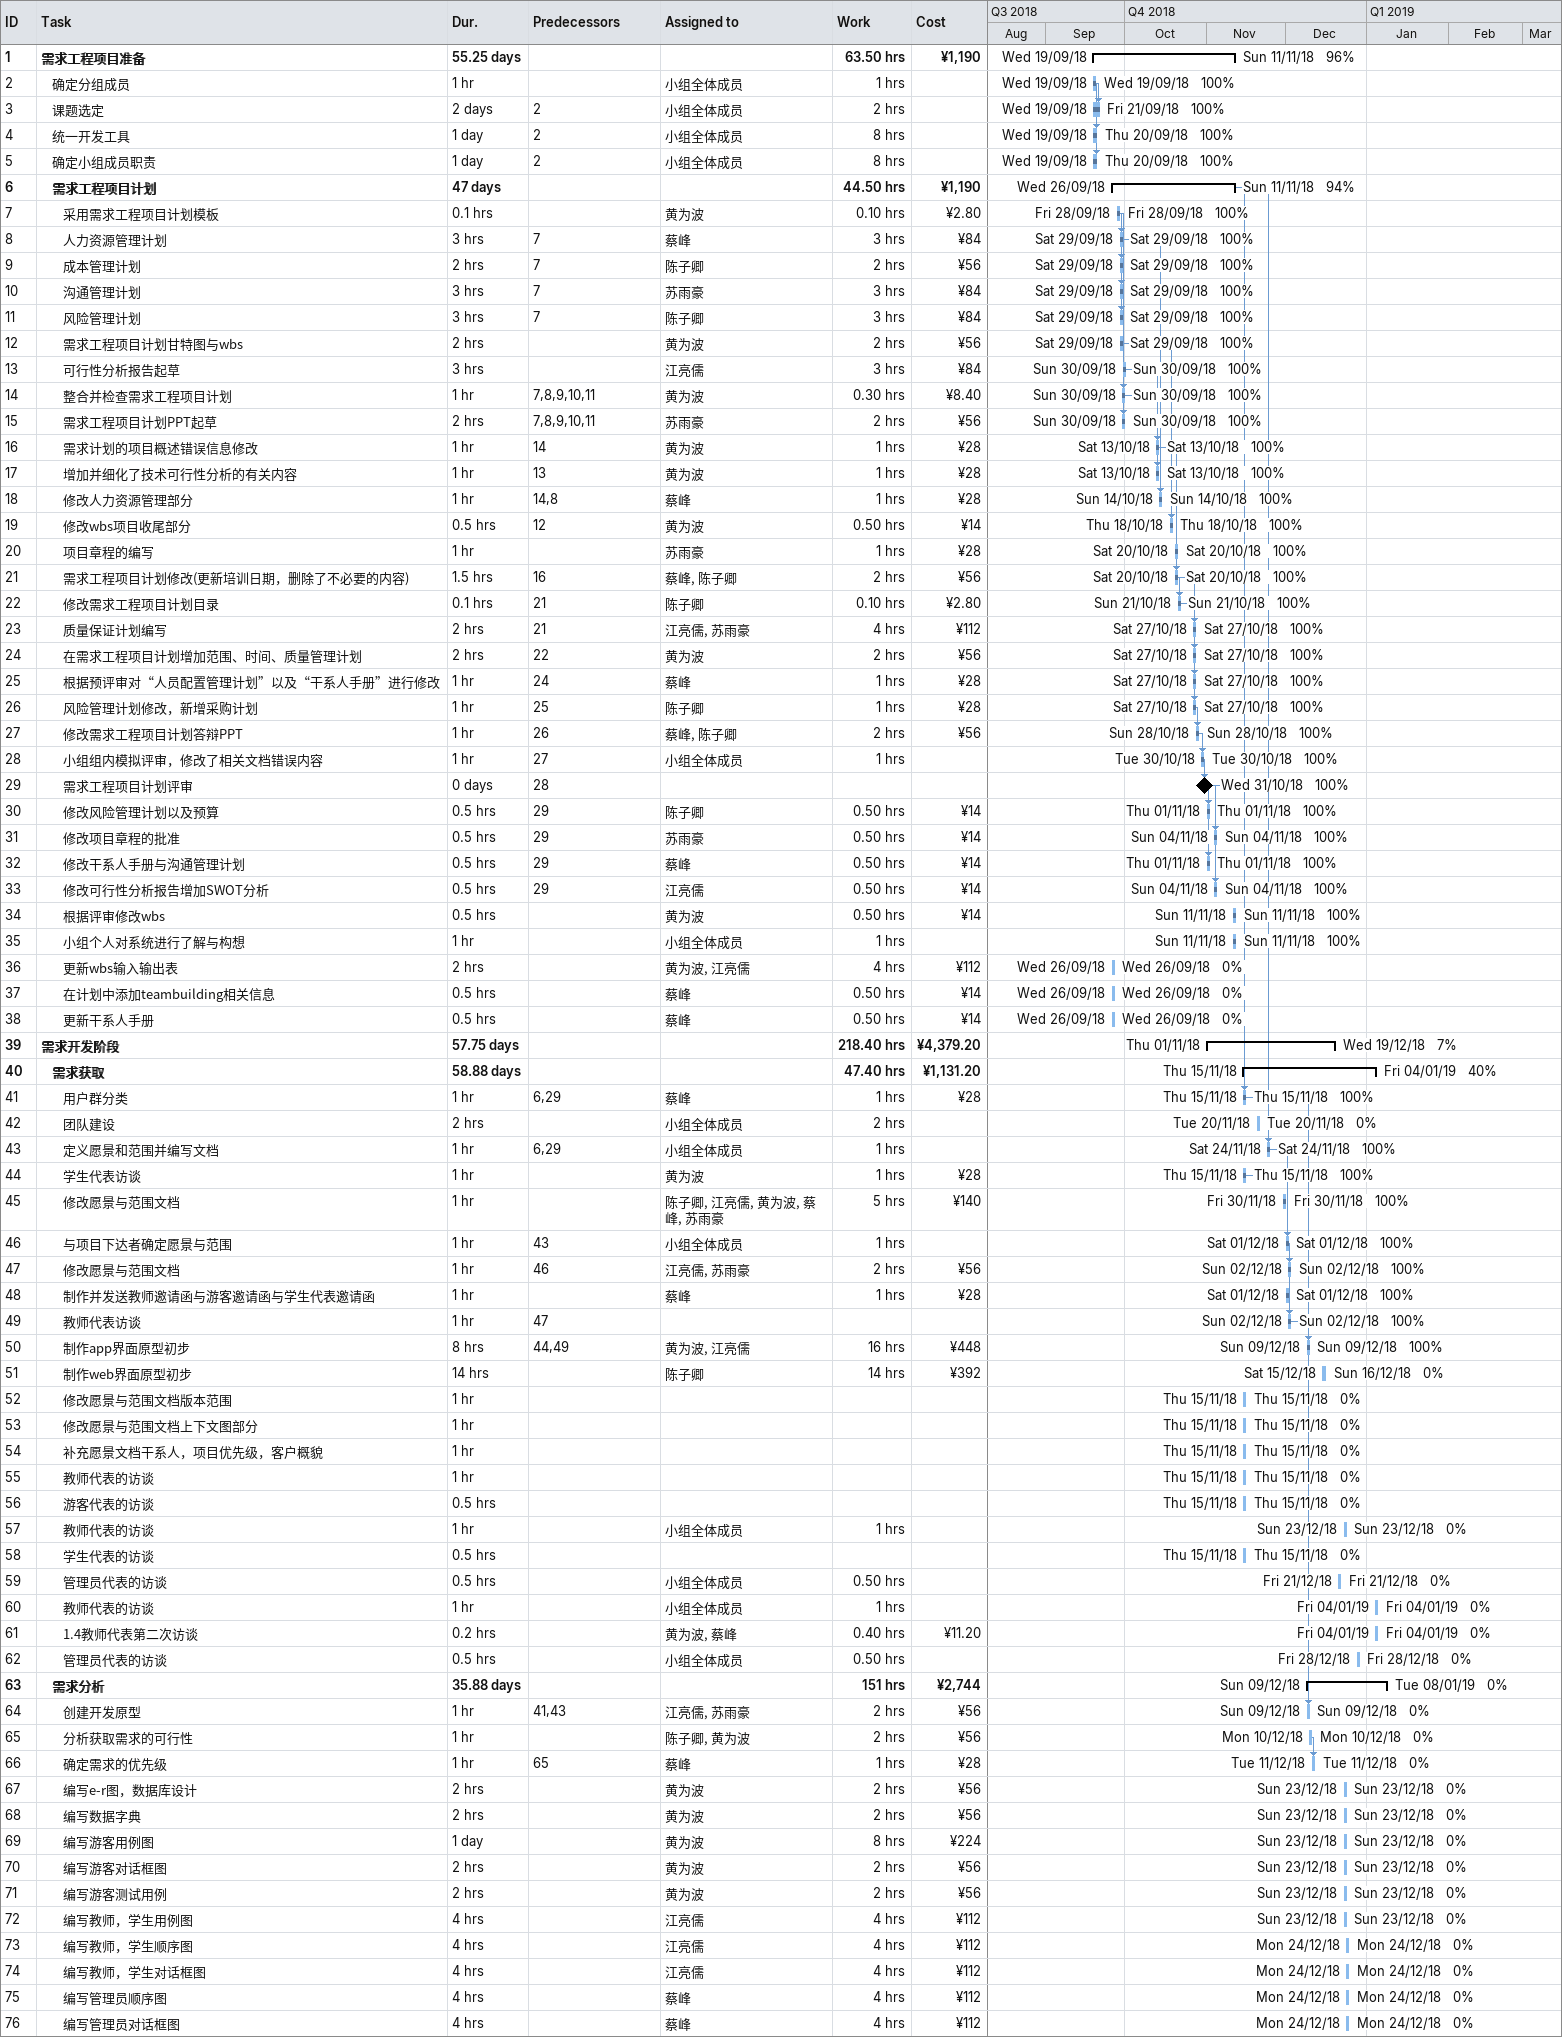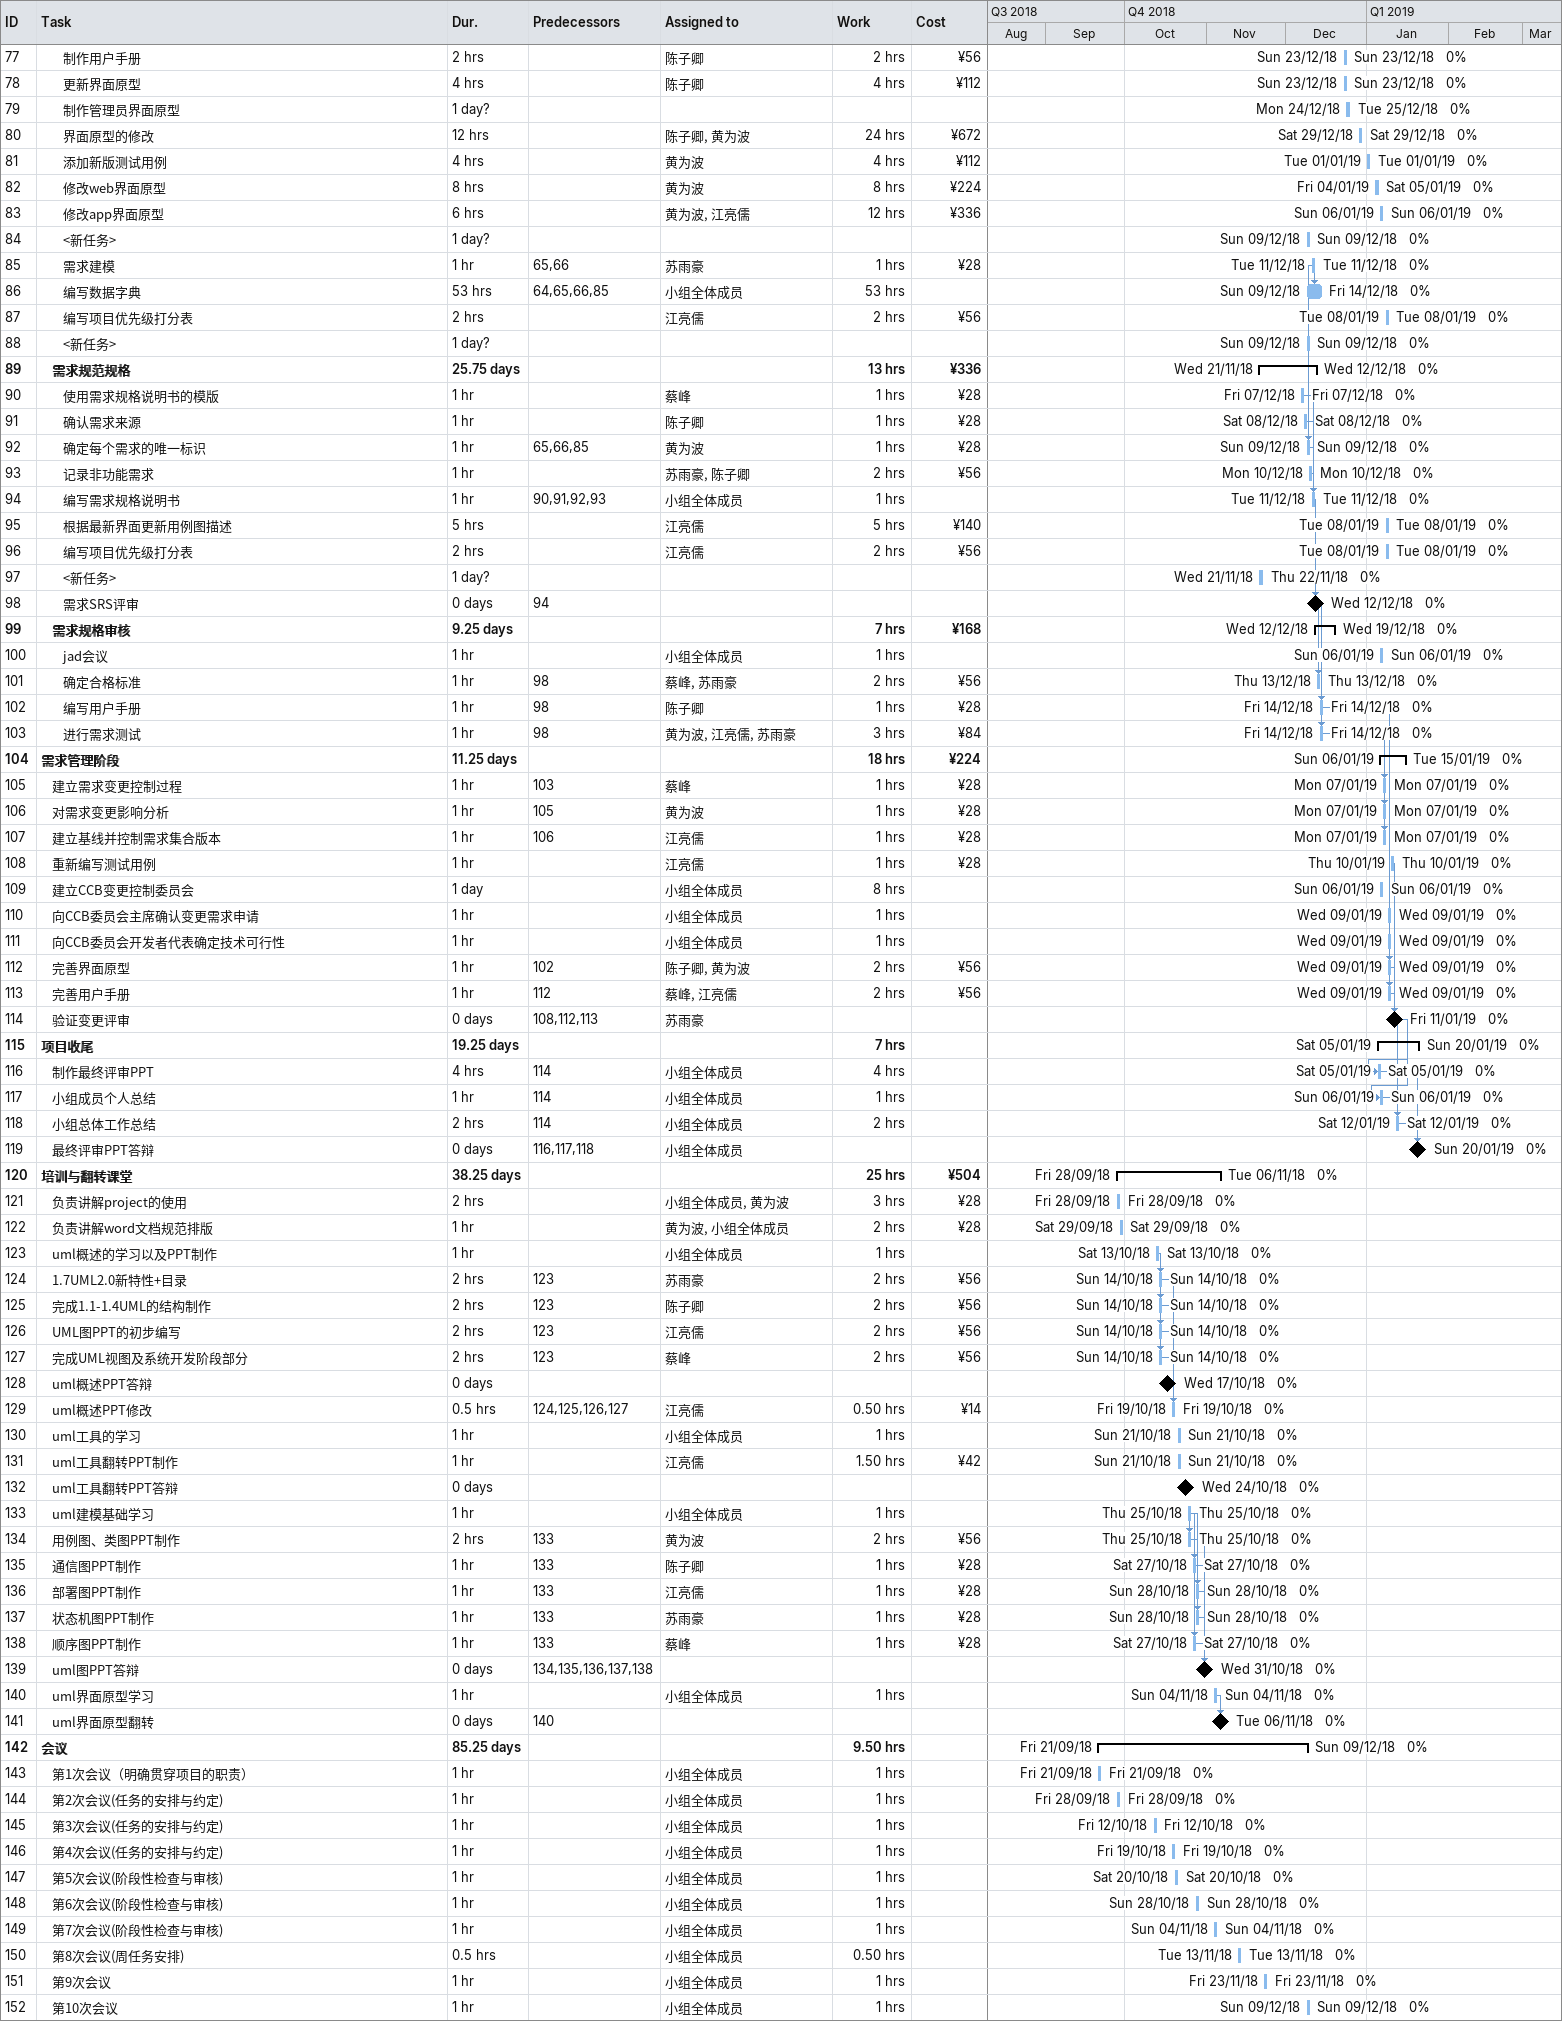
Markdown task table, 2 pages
| ID | Level | Task | Duration | Start | Finish | Predecessors | Resources | % complete | Work (h) | Cost (¥) |
|---|---|---|---|---|---|---|---|---|---|---|
| 1 | 1 | **需求工程项目准备** | 55.25d | 2018-09-19 | 2018-11-11 |  |  | 96 | 63.50 | 1190 |
| 2 | 2 | 确定分组成员 | 1h | 2018-09-19 | 2018-09-19 |  | 小组全体成员 | 100 | 1 |  |
| 3 | 2 | 课题选定 | 2d | 2018-09-19 | 2018-09-21 | 2 | 小组全体成员 | 100 | 2 |  |
| 4 | 2 | 统一开发工具 | 1d | 2018-09-19 | 2018-09-20 | 2 | 小组全体成员 | 100 | 8 |  |
| 5 | 2 | 确定小组成员职责 | 1d | 2018-09-19 | 2018-09-20 | 2 | 小组全体成员 | 100 | 8 |  |
| 6 | 2 | **需求工程项目计划** | 47d | 2018-09-26 | 2018-11-11 |  |  | 94 | 44.50 | 1190 |
| 7 | 3 | 采用需求工程项目计划模板 | 0.1h | 2018-09-28 | 2018-09-28 |  | 黄为波 | 100 | 0.10 | 2.80 |
| 8 | 3 | 人力资源管理计划 | 3h | 2018-09-29 | 2018-09-29 | 7 | 蔡峰 | 100 | 3 | 84 |
| 9 | 3 | 成本管理计划 | 2h | 2018-09-29 | 2018-09-29 | 7 | 陈子卿 | 100 | 2 | 56 |
| 10 | 3 | 沟通管理计划 | 3h | 2018-09-29 | 2018-09-29 | 7 | 苏雨豪 | 100 | 3 | 84 |
| 11 | 3 | 风险管理计划 | 3h | 2018-09-29 | 2018-09-29 | 7 | 陈子卿 | 100 | 3 | 84 |
| 12 | 3 | 需求工程项目计划甘特图与wbs | 2h | 2018-09-29 | 2018-09-29 |  | 黄为波 | 100 | 2 | 56 |
| 13 | 3 | 可行性分析报告起草 | 3h | 2018-09-30 | 2018-09-30 |  | 江亮儒 | 100 | 3 | 84 |
| 14 | 3 | 整合并检查需求工程项目计划 | 1h | 2018-09-30 | 2018-09-30 | 7, 8, 9, 10, 11 | 黄为波 | 100 | 0.30 | 8.40 |
| 15 | 3 | 需求工程项目计划PPT起草 | 2h | 2018-09-30 | 2018-09-30 | 7, 8, 9, 10, 11 | 苏雨豪 | 100 | 2 | 56 |
| 16 | 3 | 需求计划的项目概述错误信息修改 | 1h | 2018-10-13 | 2018-10-13 | 14 | 黄为波 | 100 | 1 | 28 |
| 17 | 3 | 增加并细化了技术可行性分析的有关内容 | 1h | 2018-10-13 | 2018-10-13 | 13 | 黄为波 | 100 | 1 | 28 |
| 18 | 3 | 修改人力资源管理部分 | 1h | 2018-10-14 | 2018-10-14 | 14, 8 | 蔡峰 | 100 | 1 | 28 |
| 19 | 3 | 修改wbs项目收尾部分 | 0.5h | 2018-10-18 | 2018-10-18 | 12 | 黄为波 | 100 | 0.50 | 14 |
| 20 | 3 | 项目章程的编写 | 1h | 2018-10-20 | 2018-10-20 |  | 苏雨豪 | 100 | 1 | 28 |
| 21 | 3 | 需求工程项目计划修改(更新培训日期，删除了不必要的内容) | 1.5h | 2018-10-20 | 2018-10-20 | 16 | 蔡峰, 陈子卿 | 100 | 2 | 56 |
| 22 | 3 | 修改需求工程项目计划目录 | 0.1h | 2018-10-21 | 2018-10-21 | 21 | 陈子卿 | 100 | 0.10 | 2.80 |
| 23 | 3 | 质量保证计划编写 | 2h | 2018-10-27 | 2018-10-27 | 21 | 江亮儒, 苏雨豪 | 100 | 4 | 112 |
| 24 | 3 | 在需求工程项目计划增加范围、时间、质量管理计划 | 2h | 2018-10-27 | 2018-10-27 | 22 | 黄为波 | 100 | 2 | 56 |
| 25 | 3 | 根据预评审对“人员配置管理计划”以及“干系人手册”进行修改 | 1h | 2018-10-27 | 2018-10-27 | 24 | 蔡峰 | 100 | 1 | 28 |
| 26 | 3 | 风险管理计划修改，新增采购计划 | 1h | 2018-10-27 | 2018-10-27 | 25 | 陈子卿 | 100 | 1 | 28 |
| 27 | 3 | 修改需求工程项目计划答辩PPT | 1h | 2018-10-28 | 2018-10-28 | 26 | 蔡峰, 陈子卿 | 100 | 2 | 56 |
| 28 | 3 | 小组组内模拟评审，修改了相关文档错误内容 | 1h | 2018-10-30 | 2018-10-30 | 27 | 小组全体成员 | 100 | 1 |  |
| 29 | 3 | 需求工程项目计划评审 | 0d | 2018-10-31 | 2018-10-31 | 28 |  | 100 |  |  |
| 30 | 3 | 修改风险管理计划以及预算 | 0.5h | 2018-11-01 | 2018-11-01 | 29 | 陈子卿 | 100 | 0.50 | 14 |
| 31 | 3 | 修改项目章程的批准 | 0.5h | 2018-11-04 | 2018-11-04 | 29 | 苏雨豪 | 100 | 0.50 | 14 |
| 32 | 3 | 修改干系人手册与沟通管理计划 | 0.5h | 2018-11-01 | 2018-11-01 | 29 | 蔡峰 | 100 | 0.50 | 14 |
| 33 | 3 | 修改可行性分析报告增加SWOT分析 | 0.5h | 2018-11-04 | 2018-11-04 | 29 | 江亮儒 | 100 | 0.50 | 14 |
| 34 | 3 | 根据评审修改wbs | 0.5h | 2018-11-11 | 2018-11-11 |  | 黄为波 | 100 | 0.50 | 14 |
| 35 | 3 | 小组个人对系统进行了解与构想 | 1h | 2018-11-11 | 2018-11-11 |  | 小组全体成员 | 100 | 1 |  |
| 36 | 3 | 更新wbs输入输出表 | 2h | 2018-09-26 | 2018-09-26 |  | 黄为波, 江亮儒 | 0 | 4 | 112 |
| 37 | 3 | 在计划中添加teambuilding相关信息 | 0.5h | 2018-09-26 | 2018-09-26 |  | 蔡峰 | 0 | 0.50 | 14 |
| 38 | 3 | 更新干系人手册 | 0.5h | 2018-09-26 | 2018-09-26 |  | 蔡峰 | 0 | 0.50 | 14 |
| 39 | 1 | **需求开发阶段** | 57.75d | 2018-11-01 | 2018-12-19 |  |  | 7 | 218.40 | 4379.20 |
| 40 | 2 | **需求获取** | 58.88d | 2018-11-15 | 2019-01-04 |  |  | 40 | 47.40 | 1131.20 |
| 41 | 3 | 用户群分类 | 1h | 2018-11-15 | 2018-11-15 | 6, 29 | 蔡峰 | 100 | 1 | 28 |
| 42 | 3 | 团队建设 | 2h | 2018-11-20 | 2018-11-20 |  | 小组全体成员 | 0 | 2 |  |
| 43 | 3 | 定义愿景和范围并编写文档 | 1h | 2018-11-24 | 2018-11-24 | 6, 29 | 小组全体成员 | 100 | 1 |  |
| 44 | 3 | 学生代表访谈 | 1h | 2018-11-15 | 2018-11-15 |  | 黄为波 | 100 | 1 | 28 |
| 45 | 3 | 修改愿景与范围文档 | 1h | 2018-11-30 | 2018-11-30 |  | 陈子卿, 江亮儒, 黄为波, 蔡峰, 苏雨豪 | 100 | 5 | 140 |
| 46 | 3 | 与项目下达者确定愿景与范围 | 1h | 2018-12-01 | 2018-12-01 | 43 | 小组全体成员 | 100 | 1 |  |
| 47 | 3 | 修改愿景与范围文档 | 1h | 2018-12-02 | 2018-12-02 | 46 | 江亮儒, 苏雨豪 | 100 | 2 | 56 |
| 48 | 3 | 制作并发送教师邀请函与游客邀请函与学生代表邀请函 | 1h | 2018-12-01 | 2018-12-01 |  | 蔡峰 | 100 | 1 | 28 |
| 49 | 3 | 教师代表访谈 | 1h | 2018-12-02 | 2018-12-02 | 47 |  | 100 |  |  |
| 50 | 3 | 制作app界面原型初步 | 8h | 2018-12-09 | 2018-12-09 | 44, 49 | 黄为波, 江亮儒 | 100 | 16 | 448 |
| 51 | 3 | 制作web界面原型初步 | 14h | 2018-12-15 | 2018-12-16 |  | 陈子卿 | 0 | 14 | 392 |
| 52 | 3 | 修改愿景与范围文档版本范围 | 1h | 2018-11-15 | 2018-11-15 |  |  | 0 |  |  |
| 53 | 3 | 修改愿景与范围文档上下文图部分 | 1h | 2018-11-15 | 2018-11-15 |  |  | 0 |  |  |
| 54 | 3 | 补充愿景文档干系人，项目优先级，客户概貌 | 1h | 2018-11-15 | 2018-11-15 |  |  | 0 |  |  |
| 55 | 3 | 教师代表的访谈 | 1h | 2018-11-15 | 2018-11-15 |  |  | 0 |  |  |
| 56 | 3 | 游客代表的访谈 | 0.5h | 2018-11-15 | 2018-11-15 |  |  | 0 |  |  |
| 57 | 3 | 教师代表的访谈 | 1h | 2018-12-23 | 2018-12-23 |  | 小组全体成员 | 0 | 1 |  |
| 58 | 3 | 学生代表的访谈 | 0.5h | 2018-11-15 | 2018-11-15 |  |  | 0 |  |  |
| 59 | 3 | 管理员代表的访谈 | 0.5h | 2018-12-21 | 2018-12-21 |  | 小组全体成员 | 0 | 0.50 |  |
| 60 | 3 | 教师代表的访谈 | 1h | 2019-01-04 | 2019-01-04 |  | 小组全体成员 | 0 | 1 |  |
| 61 | 3 | 1.4教师代表第二次访谈 | 0.2h | 2019-01-04 | 2019-01-04 |  | 黄为波, 蔡峰 | 0 | 0.40 | 11.20 |
| 62 | 3 | 管理员代表的访谈 | 0.5h | 2018-12-28 | 2018-12-28 |  | 小组全体成员 | 0 | 0.50 |  |
| 63 | 2 | **需求分析** | 35.88d | 2018-12-09 | 2019-01-08 |  |  | 0 | 151 | 2744 |
| 64 | 3 | 创建开发原型 | 1h | 2018-12-09 | 2018-12-09 | 41, 43 | 江亮儒, 苏雨豪 | 0 | 2 | 56 |
| 65 | 3 | 分析获取需求的可行性 | 1h | 2018-12-10 | 2018-12-10 |  | 陈子卿, 黄为波 | 0 | 2 | 56 |
| 66 | 3 | 确定需求的优先级 | 1h | 2018-12-11 | 2018-12-11 | 65 | 蔡峰 | 0 | 1 | 28 |
| 67 | 3 | 编写e-r图，数据库设计 | 2h | 2018-12-23 | 2018-12-23 |  | 黄为波 | 0 | 2 | 56 |
| 68 | 3 | 编写数据字典 | 2h | 2018-12-23 | 2018-12-23 |  | 黄为波 | 0 | 2 | 56 |
| 69 | 3 | 编写游客用例图 | 1d | 2018-12-23 | 2018-12-23 |  | 黄为波 | 0 | 8 | 224 |
| 70 | 3 | 编写游客对话框图 | 2h | 2018-12-23 | 2018-12-23 |  | 黄为波 | 0 | 2 | 56 |
| 71 | 3 | 编写游客测试用例 | 2h | 2018-12-23 | 2018-12-23 |  | 黄为波 | 0 | 2 | 56 |
| 72 | 3 | 编写教师，学生用例图 | 4h | 2018-12-23 | 2018-12-23 |  | 江亮儒 | 0 | 4 | 112 |
| 73 | 3 | 编写教师，学生顺序图 | 4h | 2018-12-24 | 2018-12-24 |  | 江亮儒 | 0 | 4 | 112 |
| 74 | 3 | 编写教师，学生对话框图 | 4h | 2018-12-24 | 2018-12-24 |  | 江亮儒 | 0 | 4 | 112 |
| 75 | 3 | 编写管理员顺序图 | 4h | 2018-12-24 | 2018-12-24 |  | 蔡峰 | 0 | 4 | 112 |
| 76 | 3 | 编写管理员对话框图 | 4h | 2018-12-24 | 2018-12-24 |  | 蔡峰 | 0 | 4 | 112 |
| 77 | 3 | 制作用户手册 | 2h | 2018-12-23 | 2018-12-23 |  | 陈子卿 | 0 | 2 | 56 |
| 78 | 3 | 更新界面原型 | 4h | 2018-12-23 | 2018-12-23 |  | 陈子卿 | 0 | 4 | 112 |
| 79 | 3 | 制作管理员界面原型 | 1d? | 2018-12-24 | 2018-12-25 |  |  | 0 |  |  |
| 80 | 3 | 界面原型的修改 | 12h | 2018-12-29 | 2018-12-29 |  | 陈子卿, 黄为波 | 0 | 24 | 672 |
| 81 | 3 | 添加新版测试用例 | 4h | 2019-01-01 | 2019-01-01 |  | 黄为波 | 0 | 4 | 112 |
| 82 | 3 | 修改web界面原型 | 8h | 2019-01-04 | 2019-01-05 |  | 黄为波 | 0 | 8 | 224 |
| 83 | 3 | 修改app界面原型 | 6h | 2019-01-06 | 2019-01-06 |  | 黄为波, 江亮儒 | 0 | 12 | 336 |
| 84 | 3 | <新任务> | 1d? | 2018-12-09 | 2018-12-09 |  |  | 0 |  |  |
| 85 | 3 | 需求建模 | 1h | 2018-12-11 | 2018-12-11 | 65, 66 | 苏雨豪 | 0 | 1 | 28 |
| 86 | 3 | 编写数据字典 | 53h | 2018-12-09 | 2018-12-14 | 64, 65, 66, 85 | 小组全体成员 | 0 | 53 |  |
| 87 | 3 | 编写项目优先级打分表 | 2h | 2019-01-08 | 2019-01-08 |  | 江亮儒 | 0 | 2 | 56 |
| 88 | 3 | <新任务> | 1d? | 2018-12-09 | 2018-12-09 |  |  | 0 |  |  |
| 89 | 2 | **需求规范规格** | 25.75d | 2018-11-21 | 2018-12-12 |  |  | 0 | 13 | 336 |
| 90 | 3 | 使用需求规格说明书的模版 | 1h | 2018-12-07 | 2018-12-07 |  | 蔡峰 | 0 | 1 | 28 |
| 91 | 3 | 确认需求来源 | 1h | 2018-12-08 | 2018-12-08 |  | 陈子卿 | 0 | 1 | 28 |
| 92 | 3 | 确定每个需求的唯一标识 | 1h | 2018-12-09 | 2018-12-09 | 65, 66, 85 | 黄为波 | 0 | 1 | 28 |
| 93 | 3 | 记录非功能需求 | 1h | 2018-12-10 | 2018-12-10 |  | 苏雨豪, 陈子卿 | 0 | 2 | 56 |
| 94 | 3 | 编写需求规格说明书 | 1h | 2018-12-11 | 2018-12-11 | 90, 91, 92, 93 | 小组全体成员 | 0 | 1 |  |
| 95 | 3 | 根据最新界面更新用例图描述 | 5h | 2019-01-08 | 2019-01-08 |  | 江亮儒 | 0 | 5 | 140 |
| 96 | 3 | 编写项目优先级打分表 | 2h | 2019-01-08 | 2019-01-08 |  | 江亮儒 | 0 | 2 | 56 |
| 97 | 3 | <新任务> | 1d? | 2018-11-21 | 2018-11-22 |  |  | 0 |  |  |
| 98 | 3 | 需求SRS评审 | 0d | 2018-12-12 | 2018-12-12 | 94 |  | 0 |  |  |
| 99 | 2 | **需求规格审核** | 9.25d | 2018-12-12 | 2018-12-19 |  |  | 0 | 7 | 168 |
| 100 | 3 | jad会议 | 1h | 2019-01-06 | 2019-01-06 |  | 小组全体成员 | 0 | 1 |  |
| 101 | 3 | 确定合格标准 | 1h | 2018-12-13 | 2018-12-13 | 98 | 蔡峰, 苏雨豪 | 0 | 2 | 56 |
| 102 | 3 | 编写用户手册 | 1h | 2018-12-14 | 2018-12-14 | 98 | 陈子卿 | 0 | 1 | 28 |
| 103 | 3 | 进行需求测试 | 1h | 2018-12-14 | 2018-12-14 | 98 | 黄为波, 江亮儒, 苏雨豪 | 0 | 3 | 84 |
| 104 | 1 | **需求管理阶段** | 11.25d | 2019-01-06 | 2019-01-15 |  |  | 0 | 18 | 224 |
| 105 | 2 | 建立需求变更控制过程 | 1h | 2019-01-07 | 2019-01-07 | 103 | 蔡峰 | 0 | 1 | 28 |
| 106 | 2 | 对需求变更影响分析 | 1h | 2019-01-07 | 2019-01-07 | 105 | 黄为波 | 0 | 1 | 28 |
| 107 | 2 | 建立基线并控制需求集合版本 | 1h | 2019-01-07 | 2019-01-07 | 106 | 江亮儒 | 0 | 1 | 28 |
| 108 | 2 | 重新编写测试用例 | 1h | 2019-01-10 | 2019-01-10 |  | 江亮儒 | 0 | 1 | 28 |
| 109 | 2 | 建立CCB变更控制委员会 | 1d | 2019-01-06 | 2019-01-06 |  | 小组全体成员 | 0 | 8 |  |
| 110 | 2 | 向CCB委员会主席确认变更需求申请 | 1h | 2019-01-09 | 2019-01-09 |  | 小组全体成员 | 0 | 1 |  |
| 111 | 2 | 向CCB委员会开发者代表确定技术可行性 | 1h | 2019-01-09 | 2019-01-09 |  | 小组全体成员 | 0 | 1 |  |
| 112 | 2 | 完善界面原型 | 1h | 2019-01-09 | 2019-01-09 | 102 | 陈子卿, 黄为波 | 0 | 2 | 56 |
| 113 | 2 | 完善用户手册 | 1h | 2019-01-09 | 2019-01-09 | 112 | 蔡峰, 江亮儒 | 0 | 2 | 56 |
| 114 | 2 | 验证变更评审 | 0d | 2019-01-11 | 2019-01-11 | 108, 112, 113 | 苏雨豪 | 0 |  |  |
| 115 | 1 | **项目收尾** | 19.25d | 2019-01-05 | 2019-01-20 |  |  | 0 | 7 |  |
| 116 | 2 | 制作最终评审PPT | 4h | 2019-01-05 | 2019-01-05 | 114 | 小组全体成员 | 0 | 4 |  |
| 117 | 2 | 小组成员个人总结 | 1h | 2019-01-06 | 2019-01-06 | 114 | 小组全体成员 | 0 | 1 |  |
| 118 | 2 | 小组总体工作总结 | 2h | 2019-01-12 | 2019-01-12 | 114 | 小组全体成员 | 0 | 2 |  |
| 119 | 2 | 最终评审PPT答辩 | 0d | 2019-01-20 | 2019-01-20 | 116, 117, 118 | 小组全体成员 | 0 |  |  |
| 120 | 1 | **培训与翻转课堂** | 38.25d | 2018-09-28 | 2018-11-06 |  |  | 0 | 25 | 504 |
| 121 | 2 | 负责讲解project的使用 | 2h | 2018-09-28 | 2018-09-28 |  | 小组全体成员, 黄为波 | 0 | 3 | 28 |
| 122 | 2 | 负责讲解word文档规范排版 | 1h | 2018-09-29 | 2018-09-29 |  | 黄为波, 小组全体成员 | 0 | 2 | 28 |
| 123 | 2 | uml概述的学习以及PPT制作 | 1h | 2018-10-13 | 2018-10-13 |  | 小组全体成员 | 0 | 1 |  |
| 124 | 2 | 1.7UML2.0新特性+目录 | 2h | 2018-10-14 | 2018-10-14 | 123 | 苏雨豪 | 0 | 2 | 56 |
| 125 | 2 | 完成1.1-1.4UML的结构制作 | 2h | 2018-10-14 | 2018-10-14 | 123 | 陈子卿 | 0 | 2 | 56 |
| 126 | 2 | UML图PPT的初步编写 | 2h | 2018-10-14 | 2018-10-14 | 123 | 江亮儒 | 0 | 2 | 56 |
| 127 | 2 | 完成UML视图及系统开发阶段部分 | 2h | 2018-10-14 | 2018-10-14 | 123 | 蔡峰 | 0 | 2 | 56 |
| 128 | 2 | uml概述PPT答辩 | 0d | 2018-10-17 | 2018-10-17 |  |  | 0 |  |  |
| 129 | 2 | uml概述PPT修改 | 0.5h | 2018-10-19 | 2018-10-19 | 124, 125, 126, 127 | 江亮儒 | 0 | 0.50 | 14 |
| 130 | 2 | uml工具的学习 | 1h | 2018-10-21 | 2018-10-21 |  | 小组全体成员 | 0 | 1 |  |
| 131 | 2 | uml工具翻转PPT制作 | 1h | 2018-10-21 | 2018-10-21 |  | 江亮儒 | 0 | 1.50 | 42 |
| 132 | 2 | uml工具翻转PPT答辩 | 0d | 2018-10-24 | 2018-10-24 |  |  | 0 |  |  |
| 133 | 2 | uml建模基础学习 | 1h | 2018-10-25 | 2018-10-25 |  | 小组全体成员 | 0 | 1 |  |
| 134 | 2 | 用例图、类图PPT制作 | 2h | 2018-10-25 | 2018-10-25 | 133 | 黄为波 | 0 | 2 | 56 |
| 135 | 2 | 通信图PPT制作 | 1h | 2018-10-27 | 2018-10-27 | 133 | 陈子卿 | 0 | 1 | 28 |
| 136 | 2 | 部署图PPT制作 | 1h | 2018-10-28 | 2018-10-28 | 133 | 江亮儒 | 0 | 1 | 28 |
| 137 | 2 | 状态机图PPT制作 | 1h | 2018-10-28 | 2018-10-28 | 133 | 苏雨豪 | 0 | 1 | 28 |
| 138 | 2 | 顺序图PPT制作 | 1h | 2018-10-27 | 2018-10-27 | 133 | 蔡峰 | 0 | 1 | 28 |
| 139 | 2 | uml图PPT答辩 | 0d | 2018-10-31 | 2018-10-31 | 134, 135, 136, 137, 138 |  | 0 |  |  |
| 140 | 2 | uml界面原型学习 | 1h | 2018-11-04 | 2018-11-04 |  | 小组全体成员 | 0 | 1 |  |
| 141 | 2 | uml界面原型翻转 | 0d | 2018-11-06 | 2018-11-06 | 140 |  | 0 |  |  |
| 142 | 1 | **会议** | 85.25d | 2018-09-21 | 2018-12-09 |  |  | 0 | 9.50 |  |
| 143 | 2 | 第1次会议（明确贯穿项目的职责） | 1h | 2018-09-21 | 2018-09-21 |  | 小组全体成员 | 0 | 1 |  |
| 144 | 2 | 第2次会议(任务的安排与约定) | 1h | 2018-09-28 | 2018-09-28 |  | 小组全体成员 | 0 | 1 |  |
| 145 | 2 | 第3次会议(任务的安排与约定) | 1h | 2018-10-12 | 2018-10-12 |  | 小组全体成员 | 0 | 1 |  |
| 146 | 2 | 第4次会议(任务的安排与约定) | 1h | 2018-10-19 | 2018-10-19 |  | 小组全体成员 | 0 | 1 |  |
| 147 | 2 | 第5次会议(阶段性检查与审核) | 1h | 2018-10-20 | 2018-10-20 |  | 小组全体成员 | 0 | 1 |  |
| 148 | 2 | 第6次会议(阶段性检查与审核) | 1h | 2018-10-28 | 2018-10-28 |  | 小组全体成员 | 0 | 1 |  |
| 149 | 2 | 第7次会议(阶段性检查与审核) | 1h | 2018-11-04 | 2018-11-04 |  | 小组全体成员 | 0 | 1 |  |
| 150 | 2 | 第8次会议(周任务安排) | 0.5h | 2018-11-13 | 2018-11-13 |  | 小组全体成员 | 0 | 0.50 |  |
| 151 | 2 | 第9次会议 | 1h | 2018-11-23 | 2018-11-23 |  | 小组全体成员 | 0 | 1 |  |
| 152 | 2 | 第10次会议 | 1h | 2018-12-09 | 2018-12-09 |  | 小组全体成员 | 0 | 1 |  |
